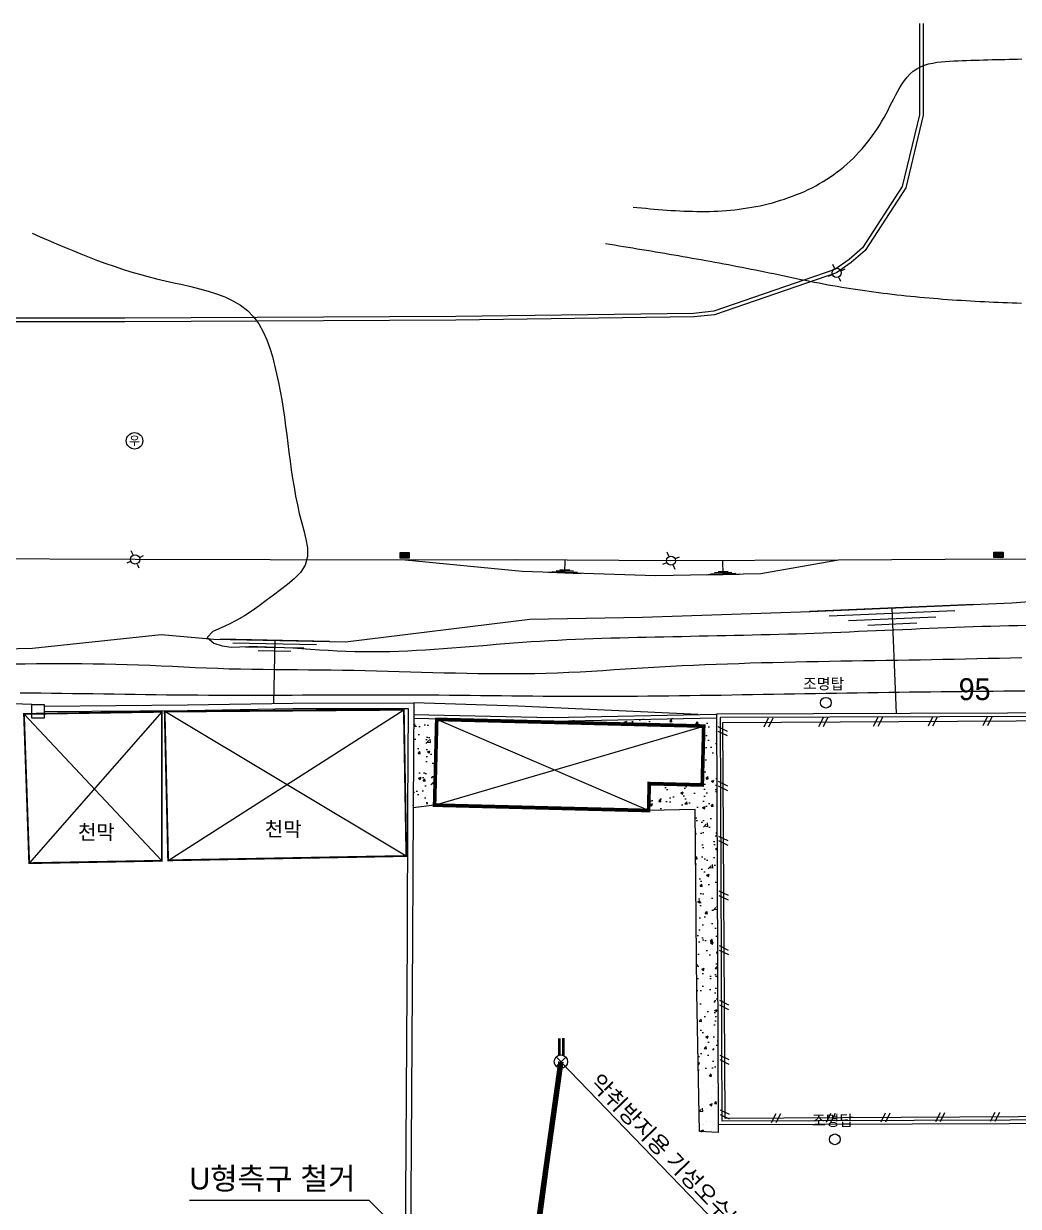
# Model space of a CAD drawing. Header units: millimetres. Extents: x 215149 to 215376, y 463026 to 463188.
# Drawn here: x 215216.9 to 215271.4, y 463118.6 to 463183.4 of the extents above; entities that cross this region are included whole.
import ezdxf
from ezdxf.enums import TextEntityAlignment as Align

# ---------------------------------------------------------------- set-up
doc = ezdxf.new("R2010")
doc.units = ezdxf.units.MM
doc.header["$MEASUREMENT"] = 0
doc.linetypes.add('PHANTOM2', pattern=[1.25, 0.625, -0.125, 0.125, -0.125, 0.125, -0.125])
for name, color, linetype in [('-C-오수관철거', 4, 'PHANTOM2'), ('-C-지시선', 7, 'Continuous'), ('1M(48)', 252, 'Continuous'), ('5M(86)', 252, 'Continuous'), ("CON'C(31)", 252, 'Continuous'), ('DIM', 252, 'Continuous'), ('TEX', 252, 'Continuous'), ('TEXT', 252, 'Continuous'), ('WB', 252, 'Continuous'), ('가로등(32)', 252, 'Continuous'), ('경계석(33)', 252, 'Continuous'), ('경사면(8)', 252, 'Continuous'), ('도시가스맨홀(50)', 252, 'Continuous'), ('빗물받이(5)', 252, 'Continuous'), ('아스팔트도로(1)', 252, 'Continuous'), ('우수맨홀(42)', 252, 'Continuous'), ('조립식건물(40)', 252, 'Continuous'), ('천막(64)', 252, 'Continuous'), ('콘크리트수로(5)', 252, 'Continuous'), ('휀스(70)', 252, 'Continuous')]:
    doc.layers.add(name, color=color, linetype=linetype)
doc.styles.get("Standard").update_dxf_attribs({"font": 'simplex.shx'})
doc.styles.add('돋음', font='Dotum.ttf')
doc.styles.add('돋음체', font='DotumChe.TTF')
doc.styles.add('휴먼엑스포', font='Expo M.ttf')
doc.dimstyles.get("Standard").update_dxf_attribs({"dimtxt": 0.18, "dimasz": 0.18, "dimexe": 0.18, "dimexo": 0.0625, "dimgap": 0.09, "dimtad": 1, "dimzin": 0, "dimdsep": 46, "dimtxsty": 'Standard', "dimcen": 0.09, "dimadec": 0, "dimazin": 0, "dimtfac": 1, "dimtdec": 4, "dimtofl": 0, "dimtmove": 0, "dimatfit": 3, "dimfxl": 1, "dimtolj": 1, "dimtzin": 0, "dimarcsym": 0})

# ---------------------------------------------------------------- blocks, each defined once
blk = doc.blocks.new('P')
at = {"layer": '휀스(70)', "linetype": 'Continuous'}
for points in [[(-0.25, -0.25), (0, 0.25)], [(0, -0.25), (0.25, 0.25)]]:
    blk.add_lwpolyline(points, dxfattribs=at)
blk = doc.blocks.new('F')
at = {"layer": '가로등(32)'}
for p, q in [((-0.19, 0.42), (-0.35, 0.77)), ((0.42, 0.19), (0.77, 0.35)), ((-0.42, -0.19), (-0.77, -0.35)), ((0.19, -0.42), (0.35, -0.77))]:
    blk.add_line(p, q, dxfattribs=at)
blk.add_circle((0, 0), 0.42, dxfattribs=at)
blk = doc.blocks.new('w')
at = {"layer": '우수맨홀(42)'}
blk.add_circle((0, 0), 0.75, dxfattribs=at)
at = {"layer": '우수맨홀(42)', "style": '돋음체'}
blk.add_text('우', height=0.8, dxfattribs=at).set_placement((0, 0), align=Align.MIDDLE)
blk = doc.blocks.new('W1')
at = {"layer": '빗물받이(5)'}
h = blk.add_hatch(dxfattribs=at)
h.set_pattern_fill('ANSI31', color=256, scale=0.02, style=0)
h.set_pattern_definition([(45, (-178.083926, -134.613974), (-0.04490128, 0.04490128), [])])
h.paths.add_polyline_path([(0.26, 0.149), (-0.24, 0.149), (-0.24, -0.151), (0.26, -0.151)])
blk.add_lwpolyline([(-0.24, 0.149), (0.26, 0.149), (0.26, -0.151), (-0.24, -0.151), (-0.24, 0.149)], dxfattribs=at)
blk = doc.blocks.new('A$C3eb1137b')
at = {"layer": 'DIM'}
for points in [[(25.754, 13.099, 0, 0.3, 0), (25.882, 13.99, 0, 0, 0), (25.82, 13.558, 0, 0, 0)], [(24.93, 7.352, 0, 0.3, 0), (25.058, 8.242, 0, 0, 0), (24.996, 7.811, 0, 0, 0)]]:
    blk.add_lwpolyline(points, format="xyseb", dxfattribs=at)
at = {"layer": 'WB'}
for p, q in [((26.231, 15.111), (25.697, 14.605)), ((26.217, 14.591), (25.711, 15.125)), ((25.964, 14.858), (38.021, 2.122))]:
    blk.add_line(p, q, dxfattribs=at)
at = {"layer": 'WB', "const_width": 0.15}
for points in [[(25.888, 16.143), (25.885, 15.218)], [(26.108, 16.16), (26.105, 15.198)], [(25.953, 14.49), (23.972, 0.669)]]:
    blk.add_lwpolyline(points, dxfattribs=at)
at = {"layer": 'WB'}
blk.add_circle((25.964, 14.858), 0.368, dxfattribs=at)
at = {"layer": 'TEX', "ltscale": 1.2, "style": '휴먼엑스포'}
blk.add_text('악취방지용 기성오수받이', height=0.9, rotation=313.42948, dxfattribs=at).set_placement((27.47, 13.655))

msp = doc.modelspace()

# ---------------------------------------------------------------- hatches: boundary and pattern name
at = {"layer": "CON'C(31)"}
h = msp.add_hatch(dxfattribs=at)
h.set_pattern_fill('AR-CONC', color=256, scale=0.2)
h.set_pattern_definition([(50, (0, 0), (1.4345203652, -0.12550427), [0.15, -1.65]), (355, (0, 0), (-0.2775026672, 1.5043842674), [0.12, -1.32]), (100.45144446, (0.1195, -0.0105), (1.1570176935, 1.378879982), [0.127480384, -1.402284224]), (46.1842, (0, 0.4), (2.1344826613, -0.3310385616), [0.225, -2.475]), (96.6356355, (0.1779, 0.3724), (1.869323891, 1.9482372015), [0.191220684, -2.10342752]), (351.184164, (0, 0.4), (1.86932389, 1.948237201), [0.18, -1.980000002]), (21, (0.2, 0.3), (1.1938141042, -0.8052377813), [0.15, -1.65]), (326, (0.2, 0.3), (0.486630664, 1.45030009), [0.12, -1.32]), (71.45144474, (0.2995, 0.2329), (1.6804447535, 0.6450623056), [0.12748038, -1.402284224]), (37.5, (0, 0), (0.02431971063, 0.66578770766), [0, -1.304, 0, -1.34, 0, -1.325]), (7.5, (0, 0), (0.5261390749, 0.7888234238), [0, -0.764, 0, -1.274, 0, -0.505]), (327.5, (-0.446, 0), (1.06764487234, -0.04510974347), [0, -0.5, 0, -1.56, 0, -2.07]), (317.5, (-0.646, 0), (1.1663723387, 0.2002099647), [0, -0.65, 0, -1.036, 0, -1.47])])
h.paths.add_polyline_path([(215254.82, 463145.332), (215245.817, 463145.147), (215238.224, 463145.307), (215238.19, 463140.391), (215239.371, 463140.539), (215239.49, 463145.238), (215254.119, 463144.871), (215254.038, 463141.644), (215251.135, 463141.717), (215251.098, 463140.244), (215253.659, 463140.305), (215253.745, 463130.23), (215253.893, 463122.646), (215254.906, 463122.607), (215254.913, 463123.038)])

# ---------------------------------------------------------------- linework, layer by layer
at = {"layer": '-C-오수관철거', "ltscale": 3, "flags": 128}
msp.add_lwpolyline([(215246.292, 463126.475, 0.3, 0.3, 0), (215244.246, 463111.847, 0.3, 0.3, 0), (215244.867, 463074.346, 0, 0, 0)], format="xyseb", dxfattribs=at)
at = {"layer": '1M(48)'}
for points, elevation in [([(215250.249, 463173.309), (215250.481, 463173.288), (215250.481, 463173.288), (215250.713, 463173.266), (215250.713, 463173.266), (215250.945, 463173.245), (215250.945, 463173.245), (215251.177, 463173.224), (215251.177, 463173.224), (215251.409, 463173.203), (215251.409, 463173.203), (215251.641, 463173.184), (215251.641, 463173.184), (215251.873, 463173.166), (215251.873, 463173.166), (215252.105, 463173.149), (215252.105, 463173.149), (215252.337, 463173.133), (215252.337, 463173.133), (215252.57, 463173.118), (215252.57, 463173.118), (215252.802, 463173.106), (215252.802, 463173.106), (215253.035, 463173.095), (215253.035, 463173.095), (215253.267, 463173.086), (215253.267, 463173.086), (215253.5, 463173.079), (215253.5, 463173.079), (215253.733, 463173.075), (215253.733, 463173.075), (215253.966, 463173.073), (215253.966, 463173.073), (215254.199, 463173.074), (215254.199, 463173.074), (215254.431, 463173.078), (215254.431, 463173.078), (215254.664, 463173.085), (215254.664, 463173.085), (215254.897, 463173.095), (215254.897, 463173.095), (215255.129, 463173.108), (215255.129, 463173.108), (215255.362, 463173.124), (215255.362, 463173.124), (215255.594, 463173.144), (215255.594, 463173.144), (215255.825, 463173.168), (215255.825, 463173.168), (215256.056, 463173.196), (215256.056, 463173.196), (215256.287, 463173.227), (215256.287, 463173.227), (215256.517, 463173.262), (215256.517, 463173.262), (215256.747, 463173.3), (215256.747, 463173.3), (215256.976, 463173.343), (215256.976, 463173.343), (215257.204, 463173.389), (215257.204, 463173.389), (215257.431, 463173.44), (215257.431, 463173.44), (215257.658, 463173.494), (215257.658, 463173.494), (215257.883, 463173.552), (215257.883, 463173.552), (215258.107, 463173.615), (215258.107, 463173.615), (215258.33, 463173.682), (215258.33, 463173.682), (215258.552, 463173.753), (215258.552, 463173.753), (215258.773, 463173.828), (215258.773, 463173.828), (215258.991, 463173.908), (215258.991, 463173.908), (215259.208, 463173.992), (215259.208, 463173.992), (215259.424, 463174.081), (215259.424, 463174.081), (215259.637, 463174.174), (215259.637, 463174.174), (215259.848, 463174.272), (215259.848, 463174.272), (215260.057, 463174.375), (215260.057, 463174.375), (215260.263, 463174.483), (215260.263, 463174.483), (215260.467, 463174.596), (215260.467, 463174.596), (215260.668, 463174.713), (215260.668, 463174.713), (215260.866, 463174.836), (215260.866, 463174.836), (215261.06, 463174.964), (215261.06, 463174.964), (215261.251, 463175.097), (215261.251, 463175.097), (215261.439, 463175.235), (215261.439, 463175.235), (215261.622, 463175.378), (215261.622, 463175.378), (215261.802, 463175.526), (215261.802, 463175.526), (215261.978, 463175.679), (215261.978, 463175.679), (215262.15, 463175.836), (215262.15, 463175.836), (215262.318, 463175.997), (215262.318, 463175.997), (215262.481, 463176.163), (215262.481, 463176.163), (215262.641, 463176.333), (215262.641, 463176.333), (215262.796, 463176.506), (215262.796, 463176.506), (215262.946, 463176.684), (215262.946, 463176.684), (215263.093, 463176.865), (215263.093, 463176.865), (215263.235, 463177.049), (215263.235, 463177.049), (215263.373, 463177.237), (215263.373, 463177.237), (215263.506, 463177.428), (215263.506, 463177.428), (215263.635, 463177.621), (215263.635, 463177.621), (215263.76, 463177.818), (215263.76, 463177.818), (215263.881, 463178.017), (215263.881, 463178.017), (215263.998, 463178.219), (215263.998, 463178.219), (215264.11, 463178.422), (215264.11, 463178.422), (215264.219, 463178.628), (215264.219, 463178.628), (215264.324, 463178.836), (215264.324, 463178.836), (215264.428, 463179.044), (215264.428, 463179.044), (215264.533, 463179.252), (215264.533, 463179.252), (215264.639, 463179.459), (215264.639, 463179.459), (215264.75, 463179.664), (215264.75, 463179.664), (215264.866, 463179.866), (215264.866, 463179.866), (215264.989, 463180.064), (215264.989, 463180.064), (215265.122, 463180.255), (215265.122, 463180.255), (215265.268, 463180.436), (215265.268, 463180.436), (215265.427, 463180.606), (215265.427, 463180.606), (215265.603, 463180.759), (215265.603, 463180.759), (215265.794, 463180.891), (215265.794, 463180.891), (215266, 463180.999), (215266, 463180.999), (215266.216, 463181.085), (215266.216, 463181.085), (215266.439, 463181.153), (215266.439, 463181.153), (215266.666, 463181.205), (215266.666, 463181.205), (215266.896, 463181.244), (215266.896, 463181.244), (215267.127, 463181.273), (215267.127, 463181.273), (215267.358, 463181.294), (215267.358, 463181.294), (215267.591, 463181.31), (215267.591, 463181.31), (215267.823, 463181.321), (215267.823, 463181.321), (215268.056, 463181.331), (215268.056, 463181.331), (215268.289, 463181.34), (215268.289, 463181.34), (215268.521, 463181.348), (215268.521, 463181.348), (215268.754, 463181.356), (215268.754, 463181.356), (215268.987, 463181.363), (215268.987, 463181.363), (215269.219, 463181.37), (215269.219, 463181.37), (215269.452, 463181.377), (215269.452, 463181.377), (215269.685, 463181.384), (215269.685, 463181.384), (215269.918, 463181.39), (215269.918, 463181.39), (215270.15, 463181.396), (215270.15, 463181.396), (215270.383, 463181.402), (215270.383, 463181.402), (215270.616, 463181.407), (215270.616, 463181.407), (215270.849, 463181.412), (215270.849, 463181.412), (215271.082, 463181.417), (215271.082, 463181.417), (215271.314, 463181.422), (215271.314, 463181.422), (215271.547, 463181.427)], 99), ([(215217.313, 463171.881), (215217.758, 463171.687), (215217.758, 463171.687), (215218.202, 463171.494), (215218.202, 463171.494), (215218.647, 463171.302), (215218.647, 463171.302), (215219.094, 463171.113), (215219.094, 463171.113), (215219.541, 463170.926), (215219.541, 463170.926), (215219.99, 463170.744), (215219.99, 463170.744), (215220.441, 463170.566), (215220.441, 463170.566), (215220.894, 463170.393), (215220.894, 463170.393), (215221.349, 463170.227), (215221.349, 463170.227), (215221.807, 463170.066), (215221.807, 463170.066), (215222.266, 463169.913), (215222.266, 463169.913), (215222.729, 463169.768), (215222.729, 463169.768), (215223.194, 463169.63), (215223.194, 463169.63), (215223.661, 463169.502), (215223.661, 463169.502), (215224.131, 463169.382), (215224.131, 463169.382), (215224.602, 463169.271), (215224.602, 463169.271), (215225.076, 463169.166), (215225.076, 463169.166), (215225.549, 463169.063), (215225.549, 463169.063), (215226.022, 463168.956), (215226.022, 463168.956), (215226.493, 463168.84), (215226.493, 463168.84), (215226.96, 463168.711), (215226.96, 463168.711), (215227.421, 463168.563), (215227.421, 463168.563), (215227.874, 463168.389), (215227.874, 463168.389), (215228.312, 463168.182), (215228.312, 463168.182), (215228.728, 463167.935), (215228.728, 463167.935), (215229.113, 463167.64), (215229.113, 463167.64), (215229.454, 463167.296), (215229.454, 463167.296), (215229.741, 463166.906), (215229.741, 463166.906), (215229.978, 463166.483), (215229.978, 463166.483), (215230.175, 463166.041), (215230.175, 463166.041), (215230.341, 463165.585), (215230.341, 463165.585), (215230.482, 463165.122), (215230.482, 463165.122), (215230.606, 463164.653), (215230.606, 463164.653), (215230.718, 463164.181), (215230.718, 463164.181), (215230.819, 463163.707), (215230.819, 463163.707), (215230.91, 463163.231), (215230.91, 463163.231), (215230.993, 463162.754), (215230.993, 463162.754), (215231.069, 463162.275), (215231.069, 463162.275), (215231.139, 463161.795), (215231.139, 463161.795), (215231.204, 463161.315), (215231.204, 463161.315), (215231.267, 463160.834), (215231.267, 463160.834), (215231.328, 463160.354), (215231.328, 463160.354), (215231.39, 463159.873), (215231.39, 463159.873), (215231.453, 463159.392), (215231.453, 463159.392), (215231.521, 463158.912), (215231.521, 463158.912), (215231.593, 463158.433), (215231.593, 463158.433), (215231.672, 463157.955), (215231.672, 463157.955), (215231.758, 463157.478), (215231.758, 463157.478), (215231.853, 463157.003), (215231.853, 463157.003), (215231.958, 463156.529), (215231.958, 463156.529), (215232.073, 463156.059), (215232.073, 463156.059), (215232.199, 463155.59), (215232.199, 463155.59), (215232.322, 463155.121), (215232.322, 463155.121), (215232.408, 463154.645), (215232.408, 463154.645), (215232.413, 463154.161), (215232.413, 463154.161), (215232.277, 463153.698), (215232.277, 463153.698), (215232.015, 463153.291), (215232.015, 463153.291), (215231.683, 463152.939), (215231.683, 463152.939), (215231.315, 463152.624), (215231.315, 463152.624), (215230.928, 463152.332), (215230.928, 463152.332), (215230.537, 463152.046), (215230.537, 463152.046), (215230.149, 463151.755), (215230.149, 463151.755), (215229.763, 463151.462), (215229.763, 463151.462), (215229.37, 463151.178), (215229.37, 463151.178), (215228.964, 463150.913), (215228.964, 463150.913), (215228.544, 463150.672), (215228.544, 463150.672), (215228.111, 463150.454), (215228.111, 463150.454), (215227.668, 463150.257), (215227.668, 463150.257), (215227.228, 463150.054), (215227.228, 463150.054), (215226.916, 463149.721), (215226.916, 463149.721), (215227.281, 463149.421), (215227.281, 463149.421), (215227.738, 463149.262), (215227.738, 463149.262), (215228.218, 463149.203), (215228.218, 463149.203), (215228.702, 463149.211), (215228.702, 463149.211), (215229.187, 463149.227), (215229.187, 463149.227), (215229.672, 463149.23), (215229.672, 463149.23), (215230.156, 463149.221), (215230.156, 463149.221), (215230.641, 463149.204), (215230.641, 463149.204), (215231.125, 463149.181), (215231.125, 463149.181), (215231.609, 463149.152), (215231.609, 463149.152), (215232.092, 463149.12), (215232.092, 463149.12), (215232.576, 463149.087), (215232.576, 463149.087), (215233.059, 463149.054), (215233.059, 463149.054), (215233.543, 463149.024), (215233.543, 463149.024), (215234.027, 463148.997), (215234.027, 463148.997), (215234.511, 463148.975), (215234.511, 463148.975), (215234.996, 463148.96), (215234.996, 463148.96), (215235.481, 463148.953), (215235.481, 463148.953), (215235.965, 463148.951), (215235.965, 463148.951), (215236.45, 463148.956), (215236.45, 463148.956), (215236.935, 463148.966), (215236.935, 463148.966), (215237.419, 463148.982), (215237.419, 463148.982), (215237.903, 463149.002), (215237.903, 463149.002), (215238.387, 463149.026), (215238.387, 463149.026), (215238.871, 463149.054), (215238.871, 463149.054), (215239.355, 463149.085), (215239.355, 463149.085), (215239.839, 463149.119), (215239.839, 463149.119), (215240.322, 463149.155), (215240.322, 463149.155), (215240.805, 463149.192), (215240.805, 463149.192), (215241.288, 463149.231), (215241.288, 463149.231), (215241.771, 463149.271), (215241.771, 463149.271), (215242.255, 463149.311), (215242.255, 463149.311), (215242.738, 463149.351), (215242.738, 463149.351), (215243.221, 463149.39), (215243.221, 463149.39), (215243.704, 463149.428), (215243.704, 463149.428), (215244.187, 463149.464), (215244.187, 463149.464), (215244.671, 463149.498), (215244.671, 463149.498), (215245.155, 463149.53), (215245.155, 463149.53), (215245.638, 463149.558), (215245.638, 463149.558), (215246.122, 463149.584), (215246.122, 463149.584), (215246.607, 463149.608), (215246.607, 463149.608), (215247.091, 463149.63), (215247.091, 463149.63), (215247.575, 463149.649), (215247.575, 463149.649), (215248.06, 463149.667), (215248.06, 463149.667), (215248.544, 463149.683), (215248.544, 463149.683), (215249.028, 463149.698), (215249.028, 463149.698), (215249.513, 463149.712), (215249.513, 463149.712), (215249.998, 463149.724), (215249.998, 463149.724), (215250.482, 463149.736), (215250.482, 463149.736), (215250.967, 463149.747), (215250.967, 463149.747), (215251.451, 463149.758), (215251.451, 463149.758), (215251.936, 463149.768), (215251.936, 463149.768), (215252.421, 463149.778), (215252.421, 463149.778), (215252.905, 463149.788), (215252.905, 463149.788), (215253.39, 463149.798), (215253.39, 463149.798), (215253.874, 463149.808), (215253.874, 463149.808), (215254.359, 463149.817), (215254.359, 463149.817), (215254.844, 463149.827), (215254.844, 463149.827), (215255.328, 463149.837), (215255.328, 463149.837), (215255.813, 463149.848), (215255.813, 463149.848), (215256.297, 463149.859), (215256.297, 463149.859), (215256.782, 463149.87), (215256.782, 463149.87), (215257.267, 463149.881), (215257.267, 463149.881), (215257.751, 463149.894), (215257.751, 463149.894), (215258.236, 463149.907), (215258.236, 463149.907), (215258.72, 463149.921), (215258.72, 463149.921), (215259.205, 463149.935), (215259.205, 463149.935), (215259.689, 463149.951), (215259.689, 463149.951), (215260.174, 463149.968), (215260.174, 463149.968), (215260.658, 463149.985), (215260.658, 463149.985), (215261.142, 463150.004), (215261.142, 463150.004), (215261.627, 463150.023), (215261.627, 463150.023), (215262.111, 463150.043), (215262.111, 463150.043), (215262.595, 463150.064), (215262.595, 463150.064), (215263.08, 463150.084), (215263.08, 463150.084), (215263.564, 463150.106), (215263.564, 463150.106), (215264.048, 463150.127), (215264.048, 463150.127), (215264.532, 463150.149), (215264.532, 463150.149), (215265.017, 463150.17), (215265.017, 463150.17), (215265.501, 463150.191), (215265.501, 463150.191), (215265.985, 463150.212), (215265.985, 463150.212), (215266.469, 463150.232), (215266.469, 463150.232), (215266.954, 463150.252), (215266.954, 463150.252), (215267.438, 463150.271), (215267.438, 463150.271), (215267.922, 463150.29), (215267.922, 463150.29), (215268.407, 463150.307), (215268.407, 463150.307), (215268.891, 463150.324), (215268.891, 463150.324), (215269.376, 463150.339), (215269.376, 463150.339), (215269.86, 463150.353), (215269.86, 463150.353), (215270.345, 463150.365), (215270.345, 463150.365), (215270.829, 463150.376), (215270.829, 463150.376), (215271.314, 463150.386), (215271.314, 463150.386), (215271.799, 463150.393)], 97), ([(215248.73, 463171.32), (215248.98, 463171.279), (215248.98, 463171.279), (215249.23, 463171.238), (215249.23, 463171.238), (215249.48, 463171.196), (215249.48, 463171.196), (215249.73, 463171.155), (215249.73, 463171.155), (215249.98, 463171.114), (215249.98, 463171.114), (215250.23, 463171.072), (215250.23, 463171.072), (215250.48, 463171.031), (215250.48, 463171.031), (215250.73, 463170.989), (215250.73, 463170.989), (215250.98, 463170.948), (215250.98, 463170.948), (215251.23, 463170.906), (215251.23, 463170.906), (215251.48, 463170.864), (215251.48, 463170.864), (215251.73, 463170.821), (215251.73, 463170.821), (215251.979, 463170.779), (215251.979, 463170.779), (215252.229, 463170.736), (215252.229, 463170.736), (215252.479, 463170.694), (215252.479, 463170.694), (215252.729, 463170.65), (215252.729, 463170.65), (215252.978, 463170.607), (215252.978, 463170.607), (215253.228, 463170.564), (215253.228, 463170.564), (215253.478, 463170.52), (215253.478, 463170.52), (215253.727, 463170.475), (215253.727, 463170.475), (215253.977, 463170.431), (215253.977, 463170.431), (215254.226, 463170.386), (215254.226, 463170.386), (215254.475, 463170.341), (215254.475, 463170.341), (215254.725, 463170.295), (215254.725, 463170.295), (215254.974, 463170.249), (215254.974, 463170.249), (215255.223, 463170.203), (215255.223, 463170.203), (215255.472, 463170.156), (215255.472, 463170.156), (215255.721, 463170.109), (215255.721, 463170.109), (215255.97, 463170.061), (215255.97, 463170.061), (215256.219, 463170.013), (215256.219, 463170.013), (215256.467, 463169.965), (215256.467, 463169.965), (215256.716, 463169.916), (215256.716, 463169.916), (215256.965, 463169.866), (215256.965, 463169.866), (215257.213, 463169.816), (215257.213, 463169.816), (215257.461, 463169.765), (215257.461, 463169.765), (215257.71, 463169.714), (215257.71, 463169.714), (215257.958, 463169.663), (215257.958, 463169.663), (215258.206, 463169.611), (215258.206, 463169.611), (215258.454, 463169.558), (215258.454, 463169.558), (215258.702, 463169.506), (215258.702, 463169.506), (215258.95, 463169.454), (215258.95, 463169.454), (215259.198, 463169.402), (215259.198, 463169.402), (215259.446, 463169.35), (215259.446, 463169.35), (215259.694, 463169.299), (215259.694, 463169.299), (215259.942, 463169.249), (215259.942, 463169.249), (215260.191, 463169.2), (215260.191, 463169.2), (215260.44, 463169.152), (215260.44, 463169.152), (215260.689, 463169.105), (215260.689, 463169.105), (215260.938, 463169.06), (215260.938, 463169.06), (215261.188, 463169.015), (215261.188, 463169.015), (215261.437, 463168.972), (215261.437, 463168.972), (215261.687, 463168.93), (215261.687, 463168.93), (215261.937, 463168.889), (215261.937, 463168.889), (215262.188, 463168.849), (215262.188, 463168.849), (215262.438, 463168.811), (215262.438, 463168.811), (215262.689, 463168.773), (215262.689, 463168.773), (215262.939, 463168.737), (215262.939, 463168.737), (215263.19, 463168.701), (215263.19, 463168.701), (215263.441, 463168.667), (215263.441, 463168.667), (215263.693, 463168.634), (215263.693, 463168.634), (215263.944, 463168.602), (215263.944, 463168.602), (215264.196, 463168.571), (215264.196, 463168.571), (215264.447, 463168.541), (215264.447, 463168.541), (215264.699, 463168.511), (215264.699, 463168.511), (215264.951, 463168.483), (215264.951, 463168.483), (215265.203, 463168.456), (215265.203, 463168.456), (215265.455, 463168.43), (215265.455, 463168.43), (215265.707, 463168.405), (215265.707, 463168.405), (215265.959, 463168.381), (215265.959, 463168.381), (215266.212, 463168.357), (215266.212, 463168.357), (215266.464, 463168.335), (215266.464, 463168.335), (215266.716, 463168.313), (215266.716, 463168.313), (215266.969, 463168.293), (215266.969, 463168.293), (215267.222, 463168.273), (215267.222, 463168.273), (215267.474, 463168.254), (215267.474, 463168.254), (215267.727, 463168.236), (215267.727, 463168.236), (215267.98, 463168.219), (215267.98, 463168.219), (215268.233, 463168.202), (215268.233, 463168.202), (215268.486, 463168.187), (215268.486, 463168.187), (215268.739, 463168.172), (215268.739, 463168.172), (215268.992, 463168.158), (215268.992, 463168.158), (215269.245, 463168.144), (215269.245, 463168.144), (215269.498, 463168.132), (215269.498, 463168.132), (215269.751, 463168.12), (215269.751, 463168.12), (215270.004, 463168.108), (215270.004, 463168.108), (215270.258, 463168.098), (215270.258, 463168.098), (215270.511, 463168.088), (215270.511, 463168.088), (215270.764, 463168.079), (215270.764, 463168.079), (215271.017, 463168.07), (215271.017, 463168.07), (215271.271, 463168.063), (215271.271, 463168.063), (215271.524, 463168.055)], 98), ([(215216.313, 463148.281), (215216.934, 463148.288), (215216.934, 463148.288), (215217.555, 463148.293), (215217.555, 463148.293), (215218.176, 463148.296), (215218.176, 463148.296), (215218.797, 463148.297), (215218.797, 463148.297), (215219.419, 463148.296), (215219.419, 463148.296), (215220.04, 463148.292), (215220.04, 463148.292), (215220.661, 463148.286), (215220.661, 463148.286), (215221.282, 463148.276), (215221.282, 463148.276), (215221.902, 463148.264), (215221.902, 463148.264), (215222.523, 463148.248), (215222.523, 463148.248), (215223.144, 463148.229), (215223.144, 463148.229), (215223.765, 463148.206), (215223.765, 463148.206), (215224.385, 463148.179), (215224.385, 463148.179), (215225.005, 463148.15), (215225.005, 463148.15), (215225.626, 463148.119), (215225.626, 463148.119), (215226.246, 463148.089), (215226.246, 463148.089), (215226.866, 463148.061), (215226.866, 463148.061), (215227.487, 463148.037), (215227.487, 463148.037), (215228.108, 463148.017), (215228.108, 463148.017), (215228.729, 463148.002), (215228.729, 463148.002), (215229.349, 463147.99), (215229.349, 463147.99), (215229.97, 463147.981), (215229.97, 463147.981), (215230.591, 463147.974), (215230.591, 463147.974), (215231.212, 463147.968), (215231.212, 463147.968), (215231.833, 463147.964), (215231.833, 463147.964), (215232.454, 463147.959), (215232.454, 463147.959), (215233.076, 463147.954), (215233.076, 463147.954), (215233.697, 463147.948), (215233.697, 463147.948), (215234.318, 463147.941), (215234.318, 463147.941), (215234.938, 463147.931), (215234.938, 463147.931), (215235.559, 463147.918), (215235.559, 463147.918), (215236.18, 463147.903), (215236.18, 463147.903), (215236.801, 463147.886), (215236.801, 463147.886), (215237.422, 463147.868), (215237.422, 463147.868), (215238.043, 463147.85), (215238.043, 463147.85), (215238.663, 463147.831), (215238.663, 463147.831), (215239.284, 463147.813), (215239.284, 463147.813), (215239.905, 463147.796), (215239.905, 463147.796), (215240.526, 463147.781), (215240.526, 463147.781), (215241.147, 463147.767), (215241.147, 463147.767), (215241.768, 463147.756), (215241.768, 463147.756), (215242.389, 463147.748), (215242.389, 463147.748), (215243.01, 463147.744), (215243.01, 463147.744), (215243.631, 463147.744), (215243.631, 463147.744), (215244.252, 463147.748), (215244.252, 463147.748), (215244.873, 463147.758), (215244.873, 463147.758), (215245.493, 463147.773), (215245.493, 463147.773), (215246.114, 463147.795), (215246.114, 463147.795), (215246.735, 463147.822), (215246.735, 463147.822), (215247.355, 463147.853), (215247.355, 463147.853), (215247.975, 463147.888), (215247.975, 463147.888), (215248.595, 463147.926), (215248.595, 463147.926), (215249.215, 463147.965), (215249.215, 463147.965), (215249.834, 463148.005), (215249.834, 463148.005), (215250.454, 463148.044), (215250.454, 463148.044), (215251.074, 463148.082), (215251.074, 463148.082), (215251.694, 463148.118), (215251.694, 463148.118), (215252.314, 463148.152), (215252.314, 463148.152), (215252.934, 463148.183), (215252.934, 463148.183), (215253.555, 463148.212), (215253.555, 463148.212), (215254.175, 463148.239), (215254.175, 463148.239), (215254.796, 463148.264), (215254.796, 463148.264), (215255.416, 463148.288), (215255.416, 463148.288), (215256.037, 463148.309), (215256.037, 463148.309), (215256.658, 463148.329), (215256.658, 463148.329), (215257.278, 463148.347), (215257.278, 463148.347), (215257.899, 463148.364), (215257.899, 463148.364), (215258.52, 463148.38), (215258.52, 463148.38), (215259.141, 463148.394), (215259.141, 463148.394), (215259.762, 463148.407), (215259.762, 463148.407), (215260.383, 463148.419), (215260.383, 463148.419), (215261.004, 463148.431), (215261.004, 463148.431), (215261.625, 463148.442), (215261.625, 463148.442), (215262.246, 463148.452), (215262.246, 463148.452), (215262.867, 463148.461), (215262.867, 463148.461), (215263.488, 463148.471), (215263.488, 463148.471), (215264.108, 463148.48), (215264.108, 463148.48), (215264.729, 463148.49), (215264.729, 463148.49), (215265.35, 463148.499), (215265.35, 463148.499), (215265.971, 463148.509), (215265.971, 463148.509), (215266.592, 463148.52), (215266.592, 463148.52), (215267.213, 463148.531), (215267.213, 463148.531), (215267.834, 463148.542), (215267.834, 463148.542), (215268.455, 463148.555), (215268.455, 463148.555), (215269.076, 463148.569), (215269.076, 463148.569), (215269.697, 463148.584), (215269.697, 463148.584), (215270.318, 463148.6), (215270.318, 463148.6), (215270.938, 463148.618), (215270.938, 463148.618), (215271.559, 463148.638)], 96)]:
    msp.add_lwpolyline(points, dxfattribs=dict(at, elevation=elevation))
at = {"layer": '5M(86)'}
msp.add_lwpolyline([(215216.657, 463146.696), (215217.23, 463146.692), (215217.23, 463146.692), (215217.804, 463146.687), (215217.804, 463146.687), (215218.377, 463146.68), (215218.377, 463146.68), (215218.951, 463146.673), (215218.951, 463146.673), (215219.524, 463146.665), (215219.524, 463146.665), (215220.098, 463146.657), (215220.098, 463146.657), (215220.671, 463146.649), (215220.671, 463146.649), (215221.245, 463146.64), (215221.245, 463146.64), (215221.818, 463146.631), (215221.818, 463146.631), (215222.391, 463146.623), (215222.391, 463146.623), (215222.965, 463146.614), (215222.965, 463146.614), (215223.538, 463146.606), (215223.538, 463146.606), (215224.112, 463146.599), (215224.112, 463146.599), (215224.685, 463146.592), (215224.685, 463146.592), (215225.259, 463146.586), (215225.259, 463146.586), (215225.832, 463146.581), (215225.832, 463146.581), (215226.405, 463146.576), (215226.405, 463146.576), (215226.979, 463146.573), (215226.979, 463146.573), (215227.552, 463146.571), (215227.552, 463146.571), (215228.126, 463146.57), (215228.126, 463146.57), (215228.699, 463146.569), (215228.699, 463146.569), (215229.273, 463146.569), (215229.273, 463146.569), (215229.846, 463146.569), (215229.846, 463146.569), (215230.42, 463146.57), (215230.42, 463146.57), (215230.993, 463146.572), (215230.993, 463146.572), (215231.567, 463146.573), (215231.567, 463146.573), (215232.14, 463146.575), (215232.14, 463146.575), (215232.714, 463146.577), (215232.714, 463146.577), (215233.287, 463146.579), (215233.287, 463146.579), (215233.861, 463146.581), (215233.861, 463146.581), (215234.434, 463146.583), (215234.434, 463146.583), (215235.008, 463146.584), (215235.008, 463146.584), (215235.581, 463146.585), (215235.581, 463146.585), (215236.155, 463146.586), (215236.155, 463146.586), (215236.728, 463146.586), (215236.728, 463146.586), (215237.302, 463146.585), (215237.302, 463146.585), (215237.875, 463146.584), (215237.875, 463146.584), (215238.449, 463146.582), (215238.449, 463146.582), (215239.022, 463146.579), (215239.022, 463146.579), (215239.596, 463146.575), (215239.596, 463146.575), (215240.169, 463146.57), (215240.169, 463146.57), (215240.742, 463146.565), (215240.742, 463146.565), (215241.316, 463146.559), (215241.316, 463146.559), (215241.889, 463146.553), (215241.889, 463146.553), (215242.463, 463146.547), (215242.463, 463146.547), (215243.036, 463146.541), (215243.036, 463146.541), (215243.61, 463146.534), (215243.61, 463146.534), (215244.183, 463146.529), (215244.183, 463146.529), (215244.757, 463146.523), (215244.757, 463146.523), (215245.33, 463146.518), (215245.33, 463146.518), (215245.904, 463146.514), (215245.904, 463146.514), (215246.477, 463146.511), (215246.477, 463146.511), (215247.051, 463146.509), (215247.051, 463146.509), (215247.624, 463146.508), (215247.624, 463146.508), (215248.198, 463146.508), (215248.198, 463146.508), (215248.771, 463146.51), (215248.771, 463146.51), (215249.344, 463146.512), (215249.344, 463146.512), (215249.918, 463146.515), (215249.918, 463146.515), (215250.491, 463146.519), (215250.491, 463146.519), (215251.065, 463146.523), (215251.065, 463146.523), (215251.638, 463146.529), (215251.638, 463146.529), (215252.212, 463146.535), (215252.212, 463146.535), (215252.785, 463146.542), (215252.785, 463146.542), (215253.359, 463146.549), (215253.359, 463146.549), (215253.932, 463146.557), (215253.932, 463146.557), (215254.506, 463146.565), (215254.506, 463146.565), (215255.079, 463146.574), (215255.079, 463146.574), (215255.652, 463146.583), (215255.652, 463146.583), (215256.226, 463146.593), (215256.226, 463146.593), (215256.799, 463146.602), (215256.799, 463146.602), (215257.373, 463146.612), (215257.373, 463146.612), (215257.946, 463146.622), (215257.946, 463146.622), (215258.519, 463146.632), (215258.519, 463146.632), (215259.093, 463146.642), (215259.093, 463146.642), (215259.666, 463146.652), (215259.666, 463146.652), (215260.24, 463146.662), (215260.24, 463146.662), (215260.813, 463146.671), (215260.813, 463146.671), (215261.386, 463146.681), (215261.386, 463146.681), (215261.96, 463146.69), (215261.96, 463146.69), (215262.533, 463146.699), (215262.533, 463146.699), (215263.107, 463146.707), (215263.107, 463146.707), (215263.68, 463146.716), (215263.68, 463146.716), (215264.253, 463146.724), (215264.253, 463146.724), (215264.827, 463146.732), (215264.827, 463146.732), (215265.4, 463146.74), (215265.4, 463146.74), (215265.974, 463146.747), (215265.974, 463146.747), (215266.547, 463146.754), (215266.547, 463146.754), (215267.121, 463146.761), (215267.121, 463146.761), (215267.694, 463146.768), (215267.694, 463146.768), (215268.268, 463146.775), (215268.268, 463146.775), (215268.841, 463146.781), (215268.841, 463146.781), (215269.414, 463146.787), (215269.414, 463146.787), (215269.988, 463146.793), (215269.988, 463146.793), (215270.561, 463146.799), (215270.561, 463146.799), (215271.135, 463146.804), (215271.135, 463146.804), (215271.708, 463146.809)], dxfattribs=at)
at = {"layer": "CON'C(31)"}
for points in [[(215239.371, 463140.539), (215238.19, 463140.391)], [(215254.913, 463123.038), (215254.906, 463122.607), (215253.893, 463122.646), (215253.745, 463130.23), (215253.659, 463140.305), (215251.098, 463140.244)]]:
    msp.add_lwpolyline(points, dxfattribs=at)
at = {"layer": 'TEXT'}
for centre in [(215260.815, 463146.153), (215261.301, 463122.225)]:
    msp.add_circle(centre, 0.293, dxfattribs=at)
at = {"layer": '경계석(33)'}
for points in [[(215266.151, 463183.363), (215266.136, 463178.343), (215265.186, 463174.367), (215262.972, 463170.941), (215262.205, 463170.274), (215261.403, 463169.71), (215254.714, 463167.405), (215253.576, 463167.289), (215240.53, 463167.119), (215222.393, 463167.029), (215205.01, 463167.024), (215186.136, 463166.945), (215166.973, 463166.85)], [(215265.951, 463183.363), (215265.936, 463178.366), (215265, 463174.447), (215262.82, 463171.074), (215262.081, 463170.431), (215261.311, 463169.89), (215254.67, 463167.602), (215253.564, 463167.489), (215240.528, 463167.319), (215222.392, 463167.229), (215205.01, 463167.224), (215186.135, 463167.145), (215166.973, 463167.05)]]:
    msp.add_lwpolyline(points, dxfattribs=at)
at = {"layer": '경사면(8)'}
for p, q in [((215246.504, 463153.267), (215246.528, 463153.964)), ((215255.188, 463153.177), (215255.172, 463153.942)), ((215245.605, 463153.298), (215247.404, 463153.236)), ((215245.817, 463153.351), (215247.196, 463153.303)), ((215246.029, 463153.403), (215246.988, 463153.37)), ((215246.029, 463153.403), (215246.988, 463153.37)), ((215246.241, 463153.456), (215246.78, 463153.438)), ((215254.289, 463153.157), (215256.088, 463153.196)), ((215254.497, 463153.222), (215255.877, 463153.252)), ((215254.706, 463153.286), (215255.666, 463153.307)), ((215254.706, 463153.286), (215255.666, 463153.307)), ((215254.915, 463153.351), (215255.455, 463153.362)), ((215268.915, 463151.534), (215259.923, 463151.158)), ((215264.419, 463151.346), (215264.661, 463145.563)), ((215267.878, 463151.191), (215260.984, 463150.902)), ((215266.842, 463150.847), (215262.046, 463150.646)), ((215266.842, 463150.847), (215262.046, 463150.646)), ((215265.805, 463150.503), (215263.108, 463150.39)), ((215233.613, 463149.508), (215227.615, 463149.632)), ((215232.909, 463149.322), (215228.31, 463149.417)), ((215230.614, 463149.57), (215230.543, 463146.109)), ((215232.205, 463149.137), (215229.006, 463149.203)), ((215232.205, 463149.137), (215229.006, 463149.203)), ((215231.501, 463148.951), (215229.702, 463148.988))]:
    msp.add_line(p, q, dxfattribs=at)
for points in [[(215261.511, 463153.961), (215257.251, 463153.221), (215251.475, 463153.096), (215244.164, 463153.347), (215237.766, 463153.959)], [(215188.161, 463144.84), (215192.384, 463147.94), (215194.983, 463148.573), (215200.723, 463148.705), (215208.735, 463148.944), (215217.343, 463149.139), (215224.384, 463149.89), (215227.266, 463149.639), (215234.483, 463149.49), (215244.596, 463150.735), (215250.76, 463150.836), (215259.966, 463151.159), (215270.996, 463151.622), (215277.661, 463152.128), (215281.063, 463151.313), (215287.202, 463150.826), (215292.912, 463149.776), (215295.54, 463149.956), (215298.498, 463146.741), (215298.939, 463143.537), (215298.821, 463137.882), (215298.357, 463131.992), (215297.403, 463131.261)], [(215217.298, 463146.053), (215211.738, 463146.256), (215205.79, 463146.241), (215199.47, 463146.167), (215192.29, 463146.054), (215191.618, 463145.171), (215188.161, 463144.84)], [(215253.821, 463145.512), (215243.93, 463145.957), (215238.229, 463146.141)]]:
    msp.add_lwpolyline(points, dxfattribs=at)
at = {"layer": '아스팔트도로(1)'}
msp.add_lwpolyline([(215299.605, 463117.651), (215299.793, 463122.113), (215299.775, 463126.683), (215299.75, 463135.34), (215299.674, 463143.964), (215297.522, 463150.626), (215296.813, 463151.412), (215292.194, 463153.284), (215289.203, 463153.925), (215279.786, 463153.97), (215270.278, 463154.013), (215261.511, 463153.961), (215252.323, 463153.933), (215243.784, 463153.978), (215237.766, 463153.959), (215222.961, 463154.004), (215213.585, 463154.028), (215208.375, 463154.048), (215201.529, 463154.032), (215196.42, 463154.077, 0.155463), (215194.376, 463153.544)], format="xyb", dxfattribs=at)
at = {"layer": '조립식건물(40)', "const_width": 0.2}
msp.add_lwpolyline([(215239.371, 463140.539), (215239.49, 463145.238), (215254.119, 463144.871), (215254.038, 463141.644), (215251.135, 463141.717), (215251.098, 463140.244)], close=True, dxfattribs=at)
at = {"layer": '조립식건물(40)'}
for points in [[(215239.371, 463140.539), (215254.119, 463144.871)], [(215251.098, 463140.244), (215239.49, 463145.238)]]:
    msp.add_lwpolyline(points, dxfattribs=at)
at = {"layer": '천막(64)', "const_width": 0.1}
for points in [[(215217.158, 463137.36), (215224.424, 463137.491), (215224.423, 463145.654), (215216.872, 463145.537), (215217.158, 463137.36)], [(215224.771, 463137.514), (215224.582, 463145.666), (215237.686, 463145.767), (215237.823, 463137.751), (215224.771, 463137.514)]]:
    msp.add_lwpolyline(points, dxfattribs=at)
at = {"layer": '천막(64)'}
for points in [[(215224.424, 463137.491), (215216.872, 463145.537)], [(215224.423, 463145.654), (215217.158, 463137.36)], [(215237.823, 463137.751), (215224.582, 463145.666)], [(215224.771, 463137.514), (215237.686, 463145.767)]]:
    msp.add_lwpolyline(points, dxfattribs=at)
at = {"layer": '콘크리트수로(5)'}
for points in [[(215217.298, 463146.053), (215217.986, 463146.053), (215217.986, 463145.307), (215217.298, 463145.307)], [(215254.913, 463123.038), (215297.442, 463123.191), (215297.403, 463131.261), (215297.33, 463145.663), (215254.819, 463145.532)], [(215255.112, 463123.238), (215297.241, 463123.391), (215297.203, 463131.26), (215297.131, 463145.463), (215255.02, 463145.333)]]:
    msp.add_lwpolyline(points, close=True, dxfattribs=at)
for points in [[(215217.986, 463145.97), (215225.83, 463146.032), (215231.609, 463146.127), (215238.229, 463146.141), (215238.19, 463140.391), (215238.167, 463133.244), (215238.051, 463116.245)], [(215217.986, 463145.67), (215225.833, 463145.732), (215231.612, 463145.827), (215237.927, 463145.841), (215237.89, 463140.392), (215237.867, 463133.245), (215237.751, 463116.247)], [(215238.216, 463145.507), (215245.817, 463145.347), (215254.819, 463145.532)], [(215238.212, 463145.307), (215245.817, 463145.147), (215254.823, 463145.332)]]:
    msp.add_lwpolyline(points, dxfattribs=at)
at = {"layer": '휀스(70)'}
msp.add_lwpolyline([(215297.07, 463123.602), (215255.288, 463123.36), (215255.163, 463145.062), (215296.944, 463145.304)], close=True, dxfattribs=at)

# ---------------------------------------------------------------- block references
at = {"layer": 'TEX', "rotation": 0.538970528960072}
msp.add_blockref('A$C3eb1137b', (215220.47, 463111.378), dxfattribs=at)
at = {"layer": '가로등(32)', "xscale": 0.6, "yscale": 0.6, "zscale": 0.6}
for p in [(215261.403, 463169.71), (215222.961, 463154.004), (215252.323, 463153.933)]:
    msp.add_blockref('F', p, dxfattribs=at)
at = {"layer": '도시가스맨홀(50)', "xscale": 0.6, "yscale": 0.6, "zscale": 0.6}
msp.add_blockref('w', (215222.93, 463160.503), dxfattribs=at)
at = {"layer": '콘크리트수로(5)'}
for p in [(215237.718, 463154.227), (215270.263, 463154.255)]:
    msp.add_blockref('W1', p, dxfattribs=at)
at = {"layer": '휀스(70)'}
for p, rotation in [((215266.678, 463145.128), 0.3318578882137155), ((215269.678, 463145.146), 0.3318578882137155), ((215255.166, 463144.577), 90.33185788822445), ((215257.678, 463145.076), 0.3318578882137155), ((215260.678, 463145.094), 0.3318578882137155), ((215263.678, 463145.111), 0.3318578882137155), ((215255.183, 463141.577), 90.33185788822445), ((215255.2, 463138.577), 90.33185788822445), ((215255.218, 463135.577), 90.33185788822445), ((215255.235, 463132.578), 90.33185788822445), ((215255.252, 463129.578), 90.33185788822445), ((215255.27, 463126.578), 90.33185788822445), ((215255.287, 463123.578), 90.33185788822445), ((215258.071, 463123.376), 180.3318578882137), ((215261.071, 463123.393), 180.3318578882137), ((215264.07, 463123.411), 180.3318578882137), ((215267.07, 463123.428), 180.3318578882137), ((215270.07, 463123.446), 180.3318578882137)]:
    msp.add_blockref('P', p, dxfattribs=dict(at, rotation=rotation))

# ---------------------------------------------------------------- texts
at = {"layer": '-C-지시선', "style": '돋음'}
msp.add_text('U형측구 철거', height=1.2, dxfattribs=at).set_placement((215225.938, 463119.478))
at = {"layer": '5M(86)', "style": '돋음'}
msp.add_text('95', height=1.2, rotation=0.06543, dxfattribs=at).set_placement((215268.965, 463146.295), align=Align.CENTER)
at = {"layer": 'TEXT', "linetype": 'Continuous', "style": '돋음'}
for s, height, p in [('조명탑', 0.6, (215260.688, 463146.891)), ('천막', 0.8, (215220.839, 463138.663)), ('천막', 0.8, (215231.077, 463138.831)), ('조명탑', 0.6, (215261.175, 463122.963))]:
    msp.add_text(s, height=height, dxfattribs=at).set_placement(p, align=Align.CENTER)

# ---------------------------------------------------------------- leaders
msp.add_leader([(215237.913, 463116.757), (215235.791, 463118.878), (215225.938, 463118.878)], dimstyle='Standard', override={"dimasz": 0.4, "dimtad": 0, "dimtih": 1, "dimtoh": 1, "dimdec": 4, "dimpost": '', "dimldrblk": 'Dot'})

doc.saveas('drawing.dxf')
